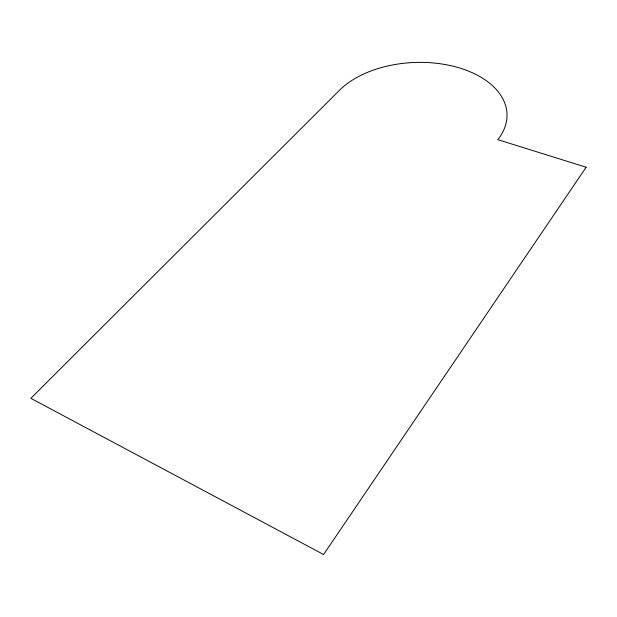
<?xml version="1.0" encoding="UTF-8"?>
<svg xmlns="http://www.w3.org/2000/svg" width="617" height="617" viewBox="0 0 617 617"><rect width="100%" height="100%" fill="white"/><g stroke="black" fill="none" stroke-linecap="round" stroke-linejoin="round"><path stroke-width="0.93" d="M586.15 167.215L323.601 554.521L30.85 398.327L339.489 90.259A90.699 55.067 -2.3 0 1 460.344 68.225A90.699 55.067 -2.3 0 1 497.826 139.658L586.15 167.215"/></g></svg>
